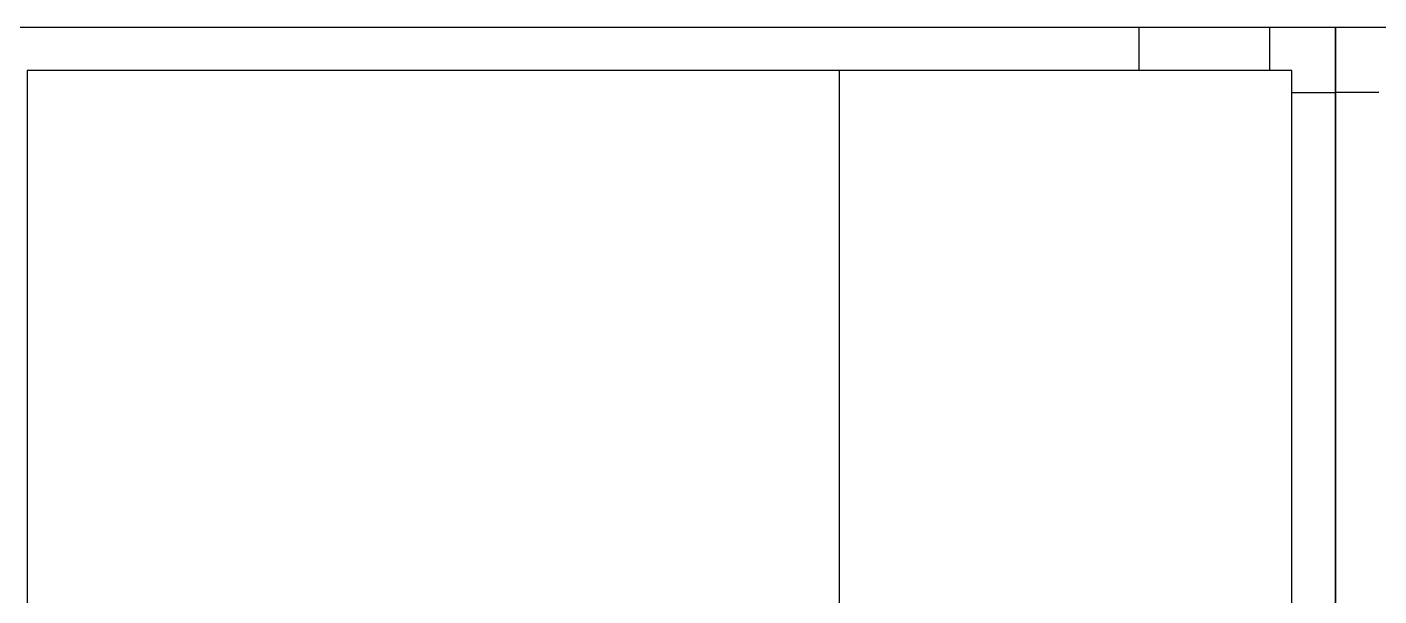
# Model space of a CAD drawing. Header units: millimetres. Extents: x -69706 to 52883, y -6882 to 68885.
# Drawn here: x 6709 to 8259, y 26553 to 27206 of the extents above; entities that cross this region are included whole.
import ezdxf

# ---------------------------------------------------------------- set-up
doc = ezdxf.new("R2010")
doc.units = ezdxf.units.MM
doc.layers.add('ac-SB', color=7, linetype='Continuous', lineweight=13)

# ---------------------------------------------------------------- blocks, each defined once
blk = doc.blocks.new('A$C15852BBE')
at = {"layer": 'ac-SB', "lineweight": 25}
for p, q in [((4970.2, 4000), (4970.2, 0)), ((4970.2, 0), (4970.2, 4000)), ((5020.2, 3950), (5020.2, 50)), ((6470.2, 50), (6470.2, 3950)), ((4920.2, 75), (4970.2, 75)), ((5020.2, 75), (4970.2, 75)), ((5020.2, 50), (6021.6, 50)), ((5045.2, 50), (5045.2, 0)), ((5195.2, 50), (5195.2, 0)), ((6021.6, 50), (6470.2, 50))]:
    blk.add_line(p, q, dxfattribs=at)
at = {"layer": 'ac-SB', "lineweight": -3}
blk.add_line((5538.8, 3950), (5538.8, 50), dxfattribs=at)
at = {"layer": 'ac-SB', "lineweight": 25}
blk.add_lwpolyline([(7900.2, 0), (100.2, 0), (100.2, 4000), (7900.2, 4000)], close=True, dxfattribs=at)

msp = doc.modelspace()

# ---------------------------------------------------------------- block references
at = {"layer": 'ac-SB', "rotation": 180}
msp.add_blockref('A$C15852BBE', (13179.315, 27205.514), dxfattribs=at)

doc.saveas('drawing.dxf')
